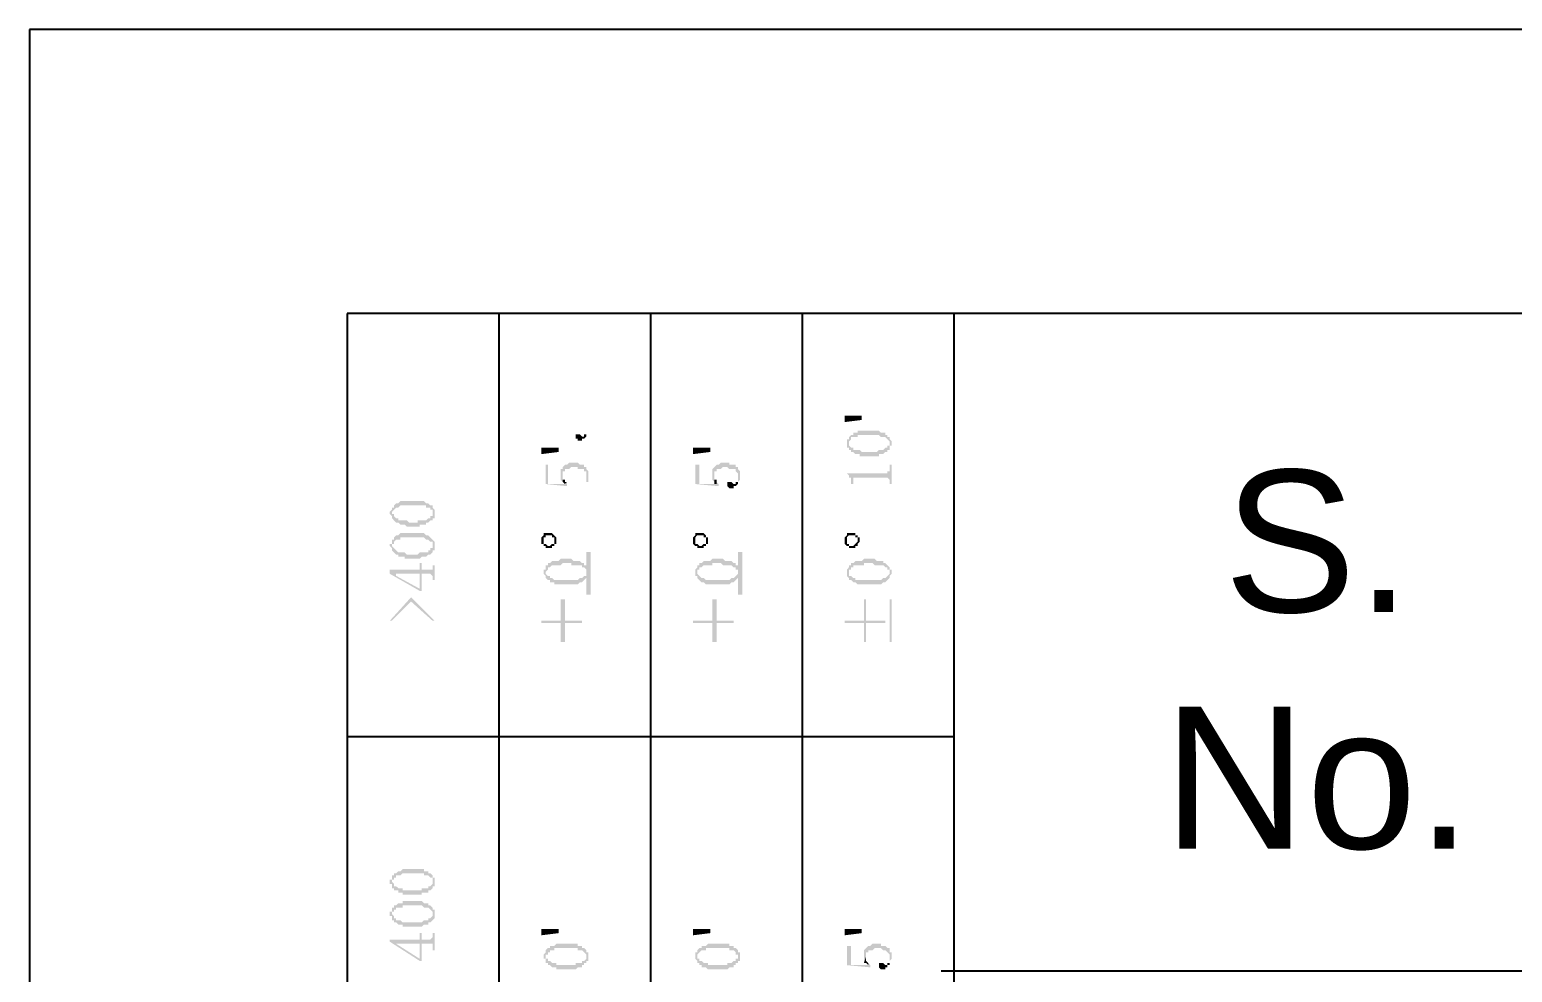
# Model space of a CAD drawing. Header units: millimetres. Extents: x 7018 to 13530, y 4187 to 5692.
# Drawn here: x 8881.97 to 8913.3, y 5671.66 to 5691.57 of the extents above; entities that cross this region are included whole.
import ezdxf

# ---------------------------------------------------------------- set-up
doc = ezdxf.new("R2010")
doc.units = ezdxf.units.MM
doc.styles.get("Standard").update_dxf_attribs({"font": 'arial.ttf'})

msp = doc.modelspace()

# ---------------------------------------------------------------- hatches: boundary and pattern name
at = {"transparency": 33554559}
for points in [[(8899.191, 5683.417), (8899.552, 5683.417), (8899.552, 5683.327), (8899.191, 5683.282)], [(8893.505, 5682.976), (8893.505, 5682.931), (8893.55, 5682.931), (8893.55, 5682.886), (8893.64, 5682.886), (8893.64, 5682.931), (8893.685, 5682.931), (8893.73, 5682.976), (8893.73, 5683.157), (8893.73, 5683.066), (8893.73, 5683.021), (8893.685, 5683.021), (8893.685, 5682.976), (8893.64, 5682.976), (8893.595, 5683.021), (8893.505, 5683.021)], [(8899.236, 5682.83), (8899.236, 5682.785), (8899.236, 5682.74), (8899.281, 5682.74), (8899.281, 5682.695), (8899.281, 5682.83), (8899.281, 5682.875), (8899.281, 5682.875), (8899.327, 5682.92), (8899.327, 5682.966), (8899.462, 5682.966), (8899.462, 5683.011), (8899.913, 5683.011), (8899.958, 5682.966), (8900.049, 5682.966), (8900.094, 5682.92), (8900.094, 5682.92), (8900.139, 5682.875), (8900.139, 5682.83), (8900.139, 5682.966), (8900.094, 5682.966), (8900.094, 5683.011), (8900.049, 5683.011), (8900.049, 5683.056), (8899.958, 5683.056), (8899.913, 5683.101), (8899.462, 5683.101), (8899.462, 5683.056), (8899.372, 5683.056), (8899.372, 5683.011), (8899.327, 5683.011), (8899.281, 5682.966), (8899.281, 5682.92), (8899.236, 5682.92), (8899.236, 5682.875), (8899.236, 5682.875)], [(8892.782, 5682.74), (8893.144, 5682.74), (8893.144, 5682.65), (8892.782, 5682.605)], [(8895.987, 5682.74), (8896.348, 5682.74), (8896.348, 5682.65), (8895.987, 5682.605)], [(8899.281, 5682.695), (8899.327, 5682.695), (8899.327, 5682.65), (8899.372, 5682.65), (8899.417, 5682.605), (8899.507, 5682.605), (8899.507, 5682.559), (8899.913, 5682.559), (8899.913, 5682.605), (8900.004, 5682.605), (8900.049, 5682.65), (8900.094, 5682.65), (8900.094, 5682.695), (8900.139, 5682.695), (8900.139, 5682.74), (8900.139, 5682.785), (8900.184, 5682.785), (8900.184, 5682.83), (8900.184, 5682.875), (8900.184, 5682.875), (8900.139, 5682.92), (8900.139, 5682.966), (8900.139, 5682.83), (8900.139, 5682.785), (8900.094, 5682.785), (8900.094, 5682.74), (8900.049, 5682.74), (8900.004, 5682.695), (8899.913, 5682.695), (8899.868, 5682.65), (8899.552, 5682.65), (8899.507, 5682.695), (8899.372, 5682.695), (8899.372, 5682.74), (8899.327, 5682.74), (8899.281, 5682.785), (8899.281, 5682.83), (8899.281, 5682.83)], [(8893.189, 5682.198), (8893.189, 5682.108), (8893.189, 5682.063), (8893.189, 5682.063), (8893.234, 5682.018), (8893.234, 5682.153), (8893.234, 5682.243), (8893.279, 5682.243), (8893.279, 5682.289), (8893.369, 5682.289), (8893.414, 5682.334), (8893.55, 5682.334), (8893.55, 5682.289), (8893.685, 5682.289), (8893.685, 5682.243), (8893.73, 5682.243), (8893.73, 5682.198), (8893.73, 5682.153), (8893.73, 5682.018), (8893.775, 5682.018), (8893.775, 5682.063), (8893.775, 5682.153), (8893.775, 5682.198), (8893.775, 5682.243), (8893.73, 5682.289), (8893.73, 5682.334), (8893.685, 5682.334), (8893.685, 5682.379), (8893.595, 5682.379), (8893.55, 5682.424), (8893.369, 5682.424), (8893.324, 5682.379), (8893.279, 5682.379), (8893.234, 5682.334), (8893.234, 5682.289), (8893.189, 5682.289), (8893.189, 5682.243)], [(8896.393, 5682.198), (8896.393, 5682.108), (8896.393, 5682.063), (8896.393, 5682.063), (8896.438, 5682.018), (8896.438, 5682.153), (8896.438, 5682.243), (8896.483, 5682.243), (8896.483, 5682.289), (8896.574, 5682.289), (8896.619, 5682.334), (8896.709, 5682.334), (8896.754, 5682.289), (8896.889, 5682.289), (8896.889, 5682.243), (8896.889, 5682.243), (8896.935, 5682.198), (8896.935, 5682.153), (8896.935, 5682.018), (8896.935, 5682.018), (8896.98, 5682.063), (8896.98, 5682.153), (8896.98, 5682.198), (8896.98, 5682.243), (8896.935, 5682.289), (8896.935, 5682.334), (8896.889, 5682.334), (8896.889, 5682.379), (8896.754, 5682.379), (8896.754, 5682.424), (8896.574, 5682.424), (8896.528, 5682.379), (8896.483, 5682.379), (8896.438, 5682.334), (8896.438, 5682.334), (8896.393, 5682.289), (8896.393, 5682.243)], [(8892.873, 5682.379), (8892.873, 5681.973), (8893.324, 5681.928), (8893.324, 5681.973), (8893.324, 5682.018), (8893.279, 5681.973), (8892.918, 5681.973), (8892.918, 5682.379)], [(8893.234, 5682.018), (8893.234, 5682.018), (8893.279, 5681.973), (8893.279, 5681.973), (8893.324, 5682.018), (8893.279, 5682.018), (8893.279, 5682.063), (8893.234, 5682.063), (8893.234, 5682.108), (8893.234, 5682.153)], [(8896.032, 5682.379), (8896.032, 5681.973), (8896.528, 5681.928), (8896.528, 5681.973), (8896.528, 5681.973), (8896.483, 5682.018), (8896.483, 5681.973), (8896.122, 5681.973), (8896.122, 5682.379)], [(8896.438, 5682.018), (8896.438, 5681.973), (8896.483, 5681.973), (8896.483, 5682.018), (8896.483, 5682.063), (8896.438, 5682.063), (8896.438, 5682.108), (8896.438, 5682.153)], [(8896.709, 5681.973), (8896.709, 5681.928), (8896.709, 5681.928), (8896.754, 5681.882), (8896.844, 5681.882), (8896.844, 5681.928), (8896.889, 5681.928), (8896.935, 5681.973), (8896.935, 5682.153), (8896.935, 5682.063), (8896.935, 5682.018), (8896.889, 5682.018), (8896.889, 5681.973), (8896.844, 5681.973), (8896.799, 5682.018), (8896.709, 5682.018)], [(8899.236, 5682.198), (8899.236, 5682.198), (8899.281, 5682.153), (8899.281, 5682.108), (8899.327, 5682.108), (8899.327, 5682.063), (8899.327, 5681.973), (8899.372, 5681.973), (8899.372, 5682.063), (8899.372, 5682.108), (8900.094, 5682.108), (8900.139, 5682.063), (8900.139, 5681.973), (8900.184, 5681.973), (8900.184, 5682.379), (8900.139, 5682.379), (8900.139, 5682.289), (8900.139, 5682.243), (8900.094, 5682.243), (8900.094, 5682.198), (8900.049, 5682.198)], [(8889.578, 5681.341), (8889.578, 5681.341), (8889.623, 5681.296), (8889.623, 5681.251), (8889.623, 5681.386), (8889.623, 5681.386), (8889.668, 5681.431), (8889.668, 5681.431), (8889.713, 5681.476), (8889.759, 5681.476), (8889.804, 5681.521), (8890.345, 5681.521), (8890.345, 5681.476), (8890.436, 5681.476), (8890.436, 5681.431), (8890.481, 5681.431), (8890.481, 5681.386), (8890.481, 5681.341), (8890.481, 5681.521), (8890.436, 5681.521), (8890.39, 5681.566), (8890.345, 5681.566), (8890.3, 5681.612), (8889.804, 5681.612), (8889.759, 5681.566), (8889.713, 5681.566), (8889.668, 5681.521), (8889.668, 5681.476), (8889.623, 5681.476), (8889.623, 5681.431), (8889.623, 5681.431), (8889.578, 5681.386)], [(8889.623, 5681.251), (8889.668, 5681.205), (8889.668, 5681.205), (8889.713, 5681.16), (8889.759, 5681.16), (8889.804, 5681.115), (8889.894, 5681.115), (8889.939, 5681.07), (8890.21, 5681.07), (8890.21, 5681.115), (8890.345, 5681.115), (8890.345, 5681.16), (8890.39, 5681.16), (8890.436, 5681.205), (8890.481, 5681.205), (8890.481, 5681.251), (8890.526, 5681.251), (8890.526, 5681.296), (8890.526, 5681.341), (8890.526, 5681.386), (8890.526, 5681.431), (8890.526, 5681.431), (8890.481, 5681.476), (8890.481, 5681.341), (8890.481, 5681.296), (8890.436, 5681.296), (8890.436, 5681.251), (8890.39, 5681.251), (8890.345, 5681.205), (8890.165, 5681.205), (8890.165, 5681.16), (8889.984, 5681.16), (8889.939, 5681.205), (8889.759, 5681.205), (8889.759, 5681.251), (8889.713, 5681.251), (8889.668, 5681.296), (8889.668, 5681.341), (8889.623, 5681.341)], [(8889.578, 5680.664), (8889.578, 5680.664), (8889.623, 5680.619), (8889.623, 5680.574), (8889.623, 5680.664), (8889.623, 5680.709), (8889.668, 5680.709), (8889.668, 5680.754), (8889.668, 5680.754), (8889.713, 5680.799), (8889.804, 5680.799), (8889.804, 5680.844), (8890.3, 5680.844), (8890.345, 5680.799), (8890.39, 5680.799), (8890.436, 5680.754), (8890.481, 5680.754), (8890.481, 5680.709), (8890.481, 5680.664), (8890.481, 5680.799), (8890.481, 5680.799), (8890.436, 5680.844), (8890.436, 5680.844), (8890.39, 5680.89), (8890.345, 5680.89), (8890.3, 5680.935), (8889.804, 5680.935), (8889.759, 5680.89), (8889.713, 5680.89), (8889.668, 5680.844), (8889.668, 5680.799), (8889.623, 5680.799), (8889.623, 5680.754), (8889.623, 5680.709), (8889.578, 5680.709)], [(8892.782, 5680.799), (8892.782, 5680.754), (8892.782, 5680.709), (8892.828, 5680.709), (8892.828, 5680.664), (8892.828, 5680.799), (8892.828, 5680.844), (8892.873, 5680.844), (8892.873, 5680.89), (8893.008, 5680.89), (8893.008, 5680.844), (8893.053, 5680.844), (8893.053, 5680.664), (8893.053, 5680.709), (8893.098, 5680.709), (8893.098, 5680.754), (8893.098, 5680.799), (8893.098, 5680.844), (8893.098, 5680.844), (8893.053, 5680.89), (8893.053, 5680.89), (8893.008, 5680.935), (8892.828, 5680.935), (8892.828, 5680.89), (8892.828, 5680.89), (8892.782, 5680.844), (8892.782, 5680.844)], [(8895.987, 5680.799), (8895.987, 5680.754), (8895.987, 5680.709), (8895.987, 5680.709), (8896.032, 5680.664), (8896.032, 5680.799), (8896.032, 5680.844), (8896.032, 5680.844), (8896.077, 5680.89), (8896.213, 5680.89), (8896.213, 5680.844), (8896.258, 5680.844), (8896.258, 5680.664), (8896.258, 5680.709), (8896.303, 5680.709), (8896.303, 5680.754), (8896.303, 5680.799), (8896.303, 5680.844), (8896.258, 5680.844), (8896.258, 5680.89), (8896.258, 5680.89), (8896.213, 5680.935), (8896.032, 5680.935), (8896.032, 5680.89), (8896.032, 5680.89), (8895.987, 5680.844), (8895.987, 5680.844)], [(8899.191, 5680.799), (8899.191, 5680.754), (8899.191, 5680.709), (8899.191, 5680.709), (8899.236, 5680.664), (8899.236, 5680.799), (8899.236, 5680.844), (8899.236, 5680.844), (8899.281, 5680.89), (8899.417, 5680.89), (8899.417, 5680.844), (8899.462, 5680.844), (8899.462, 5680.664), (8899.462, 5680.709), (8899.462, 5680.709), (8899.507, 5680.754), (8899.507, 5680.799), (8899.507, 5680.844), (8899.462, 5680.844), (8899.462, 5680.89), (8899.417, 5680.89), (8899.417, 5680.935), (8899.236, 5680.935), (8899.236, 5680.89), (8899.236, 5680.89), (8899.191, 5680.844), (8899.191, 5680.844)], [(8889.623, 5680.574), (8889.668, 5680.528), (8889.668, 5680.528), (8889.713, 5680.483), (8889.759, 5680.483), (8889.759, 5680.438), (8889.894, 5680.438), (8889.894, 5680.393), (8890.21, 5680.393), (8890.255, 5680.438), (8890.345, 5680.438), (8890.39, 5680.483), (8890.436, 5680.483), (8890.481, 5680.528), (8890.481, 5680.574), (8890.526, 5680.574), (8890.526, 5680.619), (8890.526, 5680.664), (8890.526, 5680.709), (8890.526, 5680.754), (8890.526, 5680.754), (8890.481, 5680.799), (8890.481, 5680.664), (8890.481, 5680.619), (8890.436, 5680.619), (8890.436, 5680.574), (8890.39, 5680.574), (8890.39, 5680.528), (8890.21, 5680.528), (8890.165, 5680.483), (8889.939, 5680.483), (8889.894, 5680.528), (8889.759, 5680.528), (8889.713, 5680.574), (8889.713, 5680.574), (8889.668, 5680.619), (8889.668, 5680.619), (8889.623, 5680.664), (8889.623, 5680.664)], [(8892.828, 5680.664), (8892.873, 5680.664), (8892.873, 5680.619), (8893.008, 5680.619), (8893.008, 5680.664), (8893.053, 5680.664), (8893.053, 5680.799), (8893.053, 5680.754), (8893.053, 5680.709), (8893.008, 5680.709), (8892.963, 5680.664), (8892.918, 5680.664), (8892.873, 5680.709), (8892.828, 5680.709), (8892.828, 5680.799), (8892.828, 5680.799)], [(8893.82, 5679.636), (8893.82, 5680.539), (8893.73, 5680.539), (8893.73, 5679.636)], [(8896.032, 5680.664), (8896.077, 5680.664), (8896.077, 5680.619), (8896.213, 5680.619), (8896.213, 5680.664), (8896.258, 5680.664), (8896.258, 5680.799), (8896.258, 5680.754), (8896.258, 5680.709), (8896.213, 5680.709), (8896.167, 5680.664), (8896.122, 5680.664), (8896.077, 5680.709), (8896.032, 5680.709), (8896.032, 5680.799), (8896.032, 5680.799)], [(8897.025, 5679.636), (8897.025, 5680.539), (8896.935, 5680.539), (8896.935, 5679.636)], [(8899.236, 5680.664), (8899.281, 5680.664), (8899.281, 5680.619), (8899.417, 5680.619), (8899.417, 5680.664), (8899.462, 5680.664), (8899.462, 5680.799), (8899.462, 5680.754), (8899.462, 5680.754), (8899.417, 5680.709), (8899.417, 5680.709), (8899.372, 5680.664), (8899.281, 5680.664), (8899.281, 5680.709), (8899.236, 5680.709), (8899.236, 5680.799), (8899.236, 5680.799)], [(8889.578, 5680.167), (8889.578, 5680.077), (8890.21, 5679.716), (8890.255, 5679.716), (8890.255, 5680.077), (8890.436, 5680.077), (8890.481, 5680.032), (8890.481, 5679.942), (8890.526, 5679.942), (8890.526, 5680.258), (8890.481, 5680.258), (8890.481, 5680.213), (8890.481, 5680.167), (8890.255, 5680.167), (8890.255, 5680.303), (8890.21, 5680.303), (8890.21, 5679.761), (8889.713, 5680.032), (8889.713, 5680.077)], [(8892.828, 5680.122), (8892.828, 5680.077), (8892.828, 5680.077), (8892.873, 5680.032), (8892.873, 5679.987), (8892.873, 5680.122), (8892.873, 5680.122), (8892.918, 5680.167), (8892.918, 5680.213), (8892.963, 5680.213), (8893.008, 5680.258), (8893.189, 5680.258), (8893.234, 5680.303), (8893.414, 5680.303), (8893.414, 5680.258), (8893.64, 5680.258), (8893.64, 5680.213), (8893.685, 5680.213), (8893.73, 5680.167), (8893.73, 5680.122), (8893.73, 5680.258), (8893.685, 5680.258), (8893.685, 5680.303), (8893.64, 5680.303), (8893.595, 5680.348), (8893.459, 5680.348), (8893.414, 5680.393), (8893.189, 5680.393), (8893.144, 5680.348), (8893.008, 5680.348), (8892.963, 5680.303), (8892.918, 5680.303), (8892.918, 5680.258), (8892.873, 5680.258), (8892.873, 5680.213), (8892.873, 5680.167), (8892.828, 5680.167)], [(8892.873, 5679.987), (8892.918, 5679.942), (8892.963, 5679.942), (8892.963, 5679.897), (8893.053, 5679.897), (8893.053, 5679.851), (8893.55, 5679.851), (8893.595, 5679.897), (8893.64, 5679.897), (8893.685, 5679.942), (8893.685, 5679.942), (8893.73, 5679.987), (8893.73, 5680.032), (8893.775, 5680.032), (8893.775, 5680.077), (8893.775, 5680.122), (8893.775, 5680.167), (8893.775, 5680.167), (8893.73, 5680.213), (8893.73, 5680.077), (8893.73, 5680.032), (8893.685, 5680.032), (8893.64, 5679.987), (8893.595, 5679.987), (8893.55, 5679.942), (8893.053, 5679.942), (8893.008, 5679.987), (8892.963, 5679.987), (8892.963, 5680.032), (8892.918, 5680.032), (8892.873, 5680.077), (8892.873, 5680.122)], [(8896.032, 5680.122), (8896.032, 5680.077), (8896.032, 5680.032), (8896.077, 5680.032), (8896.077, 5679.987), (8896.077, 5680.122), (8896.077, 5680.167), (8896.122, 5680.167), (8896.122, 5680.213), (8896.167, 5680.213), (8896.213, 5680.258), (8896.393, 5680.258), (8896.393, 5680.303), (8896.574, 5680.303), (8896.619, 5680.258), (8896.799, 5680.258), (8896.844, 5680.213), (8896.889, 5680.213), (8896.889, 5680.167), (8896.935, 5680.167), (8896.935, 5680.122), (8896.935, 5680.258), (8896.889, 5680.258), (8896.889, 5680.303), (8896.844, 5680.303), (8896.799, 5680.348), (8896.664, 5680.348), (8896.619, 5680.393), (8896.393, 5680.393), (8896.348, 5680.348), (8896.213, 5680.348), (8896.167, 5680.303), (8896.122, 5680.303), (8896.122, 5680.258), (8896.077, 5680.258), (8896.077, 5680.213), (8896.077, 5680.213), (8896.032, 5680.167)], [(8896.077, 5679.987), (8896.122, 5679.942), (8896.122, 5679.942), (8896.167, 5679.897), (8896.213, 5679.897), (8896.258, 5679.851), (8896.754, 5679.851), (8896.799, 5679.897), (8896.844, 5679.897), (8896.889, 5679.942), (8896.889, 5679.942), (8896.935, 5679.987), (8896.935, 5680.032), (8896.98, 5680.032), (8896.98, 5680.077), (8896.98, 5680.122), (8896.98, 5680.167), (8896.98, 5680.167), (8896.935, 5680.213), (8896.935, 5680.077), (8896.935, 5680.077), (8896.889, 5680.032), (8896.889, 5680.032), (8896.844, 5679.987), (8896.799, 5679.987), (8896.754, 5679.942), (8896.258, 5679.942), (8896.213, 5679.987), (8896.167, 5679.987), (8896.122, 5680.032), (8896.122, 5680.032), (8896.077, 5680.077), (8896.077, 5680.122)], [(8899.236, 5680.122), (8899.236, 5680.077), (8899.236, 5680.032), (8899.236, 5680.032), (8899.281, 5679.987), (8899.281, 5680.122), (8899.281, 5680.167), (8899.327, 5680.167), (8899.327, 5680.213), (8899.372, 5680.213), (8899.372, 5680.258), (8899.597, 5680.258), (8899.597, 5680.303), (8899.778, 5680.303), (8899.823, 5680.258), (8900.004, 5680.258), (8900.049, 5680.213), (8900.094, 5680.213), (8900.094, 5680.167), (8900.139, 5680.167), (8900.139, 5680.122), (8900.139, 5680.213), (8900.094, 5680.258), (8900.094, 5680.258), (8900.049, 5680.303), (8900.004, 5680.303), (8900.004, 5680.348), (8899.868, 5680.348), (8899.823, 5680.393), (8899.597, 5680.393), (8899.552, 5680.348), (8899.417, 5680.348), (8899.372, 5680.303), (8899.327, 5680.303), (8899.327, 5680.258), (8899.281, 5680.258), (8899.281, 5680.213), (8899.281, 5680.213), (8899.236, 5680.167)], [(8899.281, 5679.987), (8899.281, 5679.942), (8899.327, 5679.942), (8899.372, 5679.897), (8899.417, 5679.897), (8899.462, 5679.851), (8899.958, 5679.851), (8900.004, 5679.897), (8900.049, 5679.897), (8900.094, 5679.942), (8900.094, 5679.942), (8900.139, 5679.987), (8900.139, 5680.032), (8900.139, 5680.032), (8900.184, 5680.077), (8900.184, 5680.122), (8900.184, 5680.167), (8900.139, 5680.167), (8900.139, 5680.213), (8900.139, 5680.077), (8900.139, 5680.077), (8900.094, 5680.032), (8900.094, 5680.032), (8900.049, 5679.987), (8900.004, 5679.987), (8899.958, 5679.942), (8899.417, 5679.942), (8899.417, 5679.987), (8899.372, 5679.987), (8899.327, 5680.032), (8899.281, 5680.032), (8899.281, 5680.077), (8899.281, 5680.122)], [(8889.578, 5680.167), (8889.713, 5680.077), (8890.21, 5680.077), (8890.21, 5679.761), (8890.21, 5680.167)], [(8889.578, 5679.084), (8889.623, 5679.084), (8890.029, 5679.49), (8890.481, 5679.084), (8890.526, 5679.084), (8890.029, 5679.581)], [(8892.782, 5679.084), (8892.782, 5679.039), (8893.189, 5679.039), (8893.189, 5678.633), (8893.279, 5678.633), (8893.279, 5679.039), (8893.64, 5679.039), (8893.64, 5679.084), (8893.279, 5679.084), (8893.279, 5679.536), (8893.189, 5679.536), (8893.189, 5679.084)], [(8895.987, 5679.084), (8895.987, 5679.039), (8896.393, 5679.039), (8896.393, 5678.633), (8896.483, 5678.633), (8896.483, 5679.039), (8896.844, 5679.039), (8896.844, 5679.084), (8896.483, 5679.084), (8896.483, 5679.536), (8896.393, 5679.536), (8896.393, 5679.084)], [(8899.191, 5679.084), (8899.191, 5679.039), (8899.597, 5679.039), (8899.597, 5678.633), (8899.643, 5678.633), (8899.643, 5679.039), (8900.049, 5679.039), (8900.049, 5679.084), (8899.643, 5679.084), (8899.643, 5679.536), (8899.597, 5679.536), (8899.597, 5679.084)], [(8900.184, 5678.633), (8900.184, 5679.536), (8900.139, 5679.536), (8900.139, 5678.633)], [(8889.578, 5673.567), (8889.578, 5673.522), (8889.623, 5673.522), (8889.623, 5673.476), (8889.623, 5673.431), (8889.623, 5673.567), (8889.623, 5673.612), (8889.668, 5673.612), (8889.668, 5673.657), (8889.713, 5673.657), (8889.713, 5673.702), (8889.804, 5673.702), (8889.849, 5673.747), (8890.3, 5673.747), (8890.3, 5673.702), (8890.39, 5673.702), (8890.436, 5673.657), (8890.481, 5673.657), (8890.481, 5673.612), (8890.481, 5673.567), (8890.481, 5673.702), (8890.481, 5673.702), (8890.436, 5673.747), (8890.39, 5673.747), (8890.39, 5673.792), (8890.3, 5673.792), (8890.3, 5673.837), (8889.849, 5673.837), (8889.804, 5673.792), (8889.759, 5673.792), (8889.713, 5673.747), (8889.668, 5673.747), (8889.668, 5673.702), (8889.623, 5673.702), (8889.623, 5673.657), (8889.623, 5673.612), (8889.578, 5673.612)], [(8889.623, 5673.431), (8889.668, 5673.431), (8889.668, 5673.386), (8889.759, 5673.386), (8889.759, 5673.341), (8889.849, 5673.341), (8889.849, 5673.296), (8890.255, 5673.296), (8890.255, 5673.341), (8890.39, 5673.341), (8890.39, 5673.386), (8890.436, 5673.386), (8890.481, 5673.431), (8890.481, 5673.476), (8890.526, 5673.476), (8890.526, 5673.522), (8890.526, 5673.567), (8890.526, 5673.612), (8890.526, 5673.657), (8890.481, 5673.657), (8890.481, 5673.702), (8890.481, 5673.567), (8890.481, 5673.522), (8890.481, 5673.522), (8890.436, 5673.476), (8890.39, 5673.476), (8890.39, 5673.431), (8890.255, 5673.431), (8890.255, 5673.386), (8889.849, 5673.386), (8889.849, 5673.431), (8889.759, 5673.431), (8889.713, 5673.476), (8889.668, 5673.476), (8889.668, 5673.522), (8889.668, 5673.522), (8889.623, 5673.567), (8889.623, 5673.567)], [(8889.578, 5672.89), (8889.578, 5672.845), (8889.623, 5672.845), (8889.623, 5672.799), (8889.623, 5672.754), (8889.623, 5672.89), (8889.623, 5672.935), (8889.668, 5672.935), (8889.668, 5672.98), (8889.713, 5672.98), (8889.713, 5673.025), (8889.849, 5673.025), (8889.849, 5673.07), (8890.255, 5673.07), (8890.3, 5673.025), (8890.39, 5673.025), (8890.436, 5672.98), (8890.436, 5672.98), (8890.481, 5672.935), (8890.481, 5672.89), (8890.481, 5673.025), (8890.481, 5673.025), (8890.436, 5673.07), (8890.39, 5673.07), (8890.39, 5673.115), (8890.3, 5673.115), (8890.255, 5673.161), (8889.849, 5673.161), (8889.849, 5673.115), (8889.759, 5673.115), (8889.713, 5673.07), (8889.668, 5673.07), (8889.668, 5673.025), (8889.623, 5673.025), (8889.623, 5672.98), (8889.623, 5672.935), (8889.578, 5672.935)], [(8889.623, 5672.754), (8889.668, 5672.754), (8889.668, 5672.709), (8889.713, 5672.709), (8889.759, 5672.664), (8889.849, 5672.664), (8889.849, 5672.619), (8890.255, 5672.619), (8890.3, 5672.664), (8890.39, 5672.664), (8890.39, 5672.709), (8890.436, 5672.709), (8890.481, 5672.754), (8890.481, 5672.754), (8890.526, 5672.799), (8890.526, 5672.845), (8890.526, 5672.89), (8890.526, 5672.935), (8890.526, 5672.98), (8890.481, 5672.98), (8890.481, 5673.025), (8890.481, 5672.89), (8890.481, 5672.845), (8890.481, 5672.845), (8890.436, 5672.799), (8890.39, 5672.799), (8890.39, 5672.754), (8890.3, 5672.754), (8890.255, 5672.709), (8889.849, 5672.709), (8889.804, 5672.754), (8889.713, 5672.754), (8889.713, 5672.799), (8889.668, 5672.799), (8889.668, 5672.845), (8889.668, 5672.845), (8889.623, 5672.89), (8889.623, 5672.89)], [(8889.578, 5672.348), (8889.578, 5672.303), (8890.21, 5671.897), (8890.255, 5671.897), (8890.255, 5672.258), (8890.481, 5672.258), (8890.481, 5672.213), (8890.481, 5672.122), (8890.526, 5672.122), (8890.526, 5672.484), (8890.481, 5672.484), (8890.481, 5672.438), (8890.481, 5672.393), (8890.481, 5672.393), (8890.436, 5672.348), (8890.255, 5672.348), (8890.255, 5672.484), (8890.21, 5672.484), (8890.21, 5671.942), (8889.713, 5672.258), (8889.713, 5672.258)], [(8892.782, 5672.574), (8893.144, 5672.574), (8893.144, 5672.484), (8892.782, 5672.438)], [(8895.987, 5672.574), (8896.348, 5672.574), (8896.348, 5672.484), (8895.987, 5672.438)], [(8899.191, 5672.574), (8899.552, 5672.574), (8899.552, 5672.484), (8899.191, 5672.438)], [(8889.578, 5672.348), (8889.713, 5672.258), (8890.21, 5672.258), (8890.21, 5671.942), (8890.21, 5672.348)], [(8892.828, 5671.987), (8892.828, 5671.942), (8892.873, 5671.942), (8892.873, 5671.897), (8892.873, 5671.852), (8892.873, 5671.987), (8892.873, 5672.032), (8892.918, 5672.032), (8892.918, 5672.077), (8892.963, 5672.077), (8892.963, 5672.122), (8893.053, 5672.122), (8893.053, 5672.168), (8893.55, 5672.168), (8893.55, 5672.122), (8893.64, 5672.122), (8893.685, 5672.077), (8893.685, 5672.077), (8893.73, 5672.032), (8893.73, 5671.987), (8893.73, 5672.122), (8893.73, 5672.122), (8893.685, 5672.168), (8893.64, 5672.168), (8893.64, 5672.213), (8893.55, 5672.213), (8893.55, 5672.258), (8893.098, 5672.258), (8893.053, 5672.213), (8892.963, 5672.213), (8892.963, 5672.168), (8892.918, 5672.168), (8892.873, 5672.122), (8892.873, 5672.077), (8892.873, 5672.077), (8892.828, 5672.032), (8892.828, 5672.032)], [(8892.873, 5671.852), (8892.918, 5671.852), (8892.918, 5671.807), (8892.963, 5671.807), (8893.008, 5671.761), (8893.098, 5671.761), (8893.098, 5671.716), (8893.505, 5671.716), (8893.55, 5671.761), (8893.64, 5671.761), (8893.64, 5671.807), (8893.685, 5671.807), (8893.685, 5671.852), (8893.73, 5671.852), (8893.73, 5671.897), (8893.775, 5671.897), (8893.775, 5671.987), (8893.775, 5672.032), (8893.775, 5672.077), (8893.73, 5672.077), (8893.73, 5672.122), (8893.73, 5671.987), (8893.73, 5671.942), (8893.73, 5671.942), (8893.685, 5671.897), (8893.64, 5671.897), (8893.64, 5671.852), (8893.505, 5671.852), (8893.505, 5671.807), (8893.098, 5671.807), (8893.098, 5671.852), (8893.008, 5671.852), (8892.963, 5671.897), (8892.918, 5671.897), (8892.918, 5671.942), (8892.873, 5671.942), (8892.873, 5671.987), (8892.873, 5671.987)], [(8896.032, 5671.987), (8896.032, 5671.942), (8896.032, 5671.942), (8896.077, 5671.897), (8896.077, 5671.852), (8896.077, 5671.987), (8896.077, 5672.032), (8896.077, 5672.032), (8896.122, 5672.077), (8896.122, 5672.077), (8896.167, 5672.122), (8896.258, 5672.122), (8896.258, 5672.168), (8896.754, 5672.168), (8896.754, 5672.122), (8896.844, 5672.122), (8896.889, 5672.077), (8896.889, 5672.032), (8896.935, 5672.032), (8896.935, 5671.987), (8896.935, 5672.122), (8896.935, 5672.122), (8896.889, 5672.168), (8896.844, 5672.168), (8896.844, 5672.213), (8896.754, 5672.213), (8896.754, 5672.258), (8896.303, 5672.258), (8896.258, 5672.213), (8896.167, 5672.213), (8896.167, 5672.168), (8896.122, 5672.168), (8896.077, 5672.122), (8896.077, 5672.077), (8896.032, 5672.077), (8896.032, 5672.032), (8896.032, 5672.032)], [(8896.077, 5671.852), (8896.122, 5671.852), (8896.122, 5671.807), (8896.167, 5671.807), (8896.167, 5671.761), (8896.258, 5671.761), (8896.303, 5671.716), (8896.709, 5671.716), (8896.754, 5671.761), (8896.844, 5671.761), (8896.844, 5671.807), (8896.889, 5671.807), (8896.889, 5671.852), (8896.935, 5671.852), (8896.935, 5671.897), (8896.98, 5671.897), (8896.98, 5671.987), (8896.98, 5672.032), (8896.98, 5672.077), (8896.935, 5672.077), (8896.935, 5672.122), (8896.935, 5671.987), (8896.935, 5671.942), (8896.889, 5671.942), (8896.889, 5671.897), (8896.844, 5671.897), (8896.799, 5671.852), (8896.709, 5671.852), (8896.709, 5671.807), (8896.303, 5671.807), (8896.303, 5671.852), (8896.213, 5671.852), (8896.167, 5671.897), (8896.122, 5671.897), (8896.122, 5671.942), (8896.077, 5671.942), (8896.077, 5671.987), (8896.077, 5671.987)], [(8899.236, 5672.213), (8899.236, 5671.807), (8899.733, 5671.761), (8899.733, 5671.807), (8899.733, 5671.807), (8899.688, 5671.852), (8899.688, 5671.807), (8899.327, 5671.807), (8899.327, 5672.213)], [(8899.597, 5672.032), (8899.597, 5671.987), (8899.597, 5671.897), (8899.597, 5671.852), (8899.643, 5671.987), (8899.643, 5672.077), (8899.688, 5672.077), (8899.688, 5672.122), (8899.778, 5672.122), (8899.823, 5672.168), (8899.958, 5672.168), (8900.004, 5672.122), (8900.049, 5672.122), (8900.094, 5672.077), (8900.094, 5672.077), (8900.139, 5672.032), (8900.139, 5671.987), (8900.139, 5671.852), (8900.139, 5671.897), (8900.184, 5671.942), (8900.184, 5671.987), (8900.184, 5672.077), (8900.139, 5672.077), (8900.139, 5672.122), (8900.139, 5672.168), (8900.094, 5672.168), (8900.049, 5672.213), (8899.958, 5672.213), (8899.958, 5672.258), (8899.778, 5672.258), (8899.733, 5672.213), (8899.688, 5672.213), (8899.643, 5672.168), (8899.643, 5672.168), (8899.597, 5672.122), (8899.597, 5672.077)], [(8899.597, 5671.852), (8899.643, 5671.852), (8899.688, 5671.807), (8899.688, 5671.852), (8899.688, 5671.852), (8899.643, 5671.897), (8899.643, 5671.942), (8899.643, 5671.987)], [(8899.913, 5671.807), (8899.913, 5671.761), (8899.913, 5671.761), (8899.958, 5671.716), (8900.049, 5671.716), (8900.049, 5671.761), (8900.094, 5671.761), (8900.094, 5671.807), (8900.139, 5671.807), (8900.139, 5671.987), (8900.139, 5671.942), (8900.139, 5671.852), (8900.094, 5671.852), (8900.094, 5671.807), (8900.049, 5671.807), (8900.004, 5671.852), (8899.913, 5671.852)]]:
    msp.add_hatch(color=256, dxfattribs=at).paths.add_polyline_path(points)

# ---------------------------------------------------------------- linework, layer by layer
for p, q in [((9297.931, 5685.574), (8888.675, 5685.574)), ((8888.675, 5685.574), (8888.675, 5398.833)), ((8901.232, 5671.685), (9297.67, 5671.685))]:
    msp.add_line(p, q)
msp.add_lwpolyline([(9301.969, 5394.574), (9301.969, 5691.574), (8881.969, 5691.574), (8881.969, 5394.574)], close=True)
for points in [[(8891.88, 5685.574), (8891.88, 5611.66)], [(8895.084, 5685.574), (8895.084, 5611.66)], [(8898.289, 5685.574), (8898.289, 5611.66)], [(8901.493, 5685.574), (8901.493, 5398.833)], [(8888.675, 5676.636), (8901.493, 5676.636)]]:
    msp.add_lwpolyline(points)

# ---------------------------------------------------------------- texts
at = {"insert": (8909.18, 5678.247), "char_height": 2.9997, "width": 34.34827, "attachment_point": 5}
msp.add_mtext('S. \\PNo.', dxfattribs=at)

doc.saveas('drawing.dxf')
